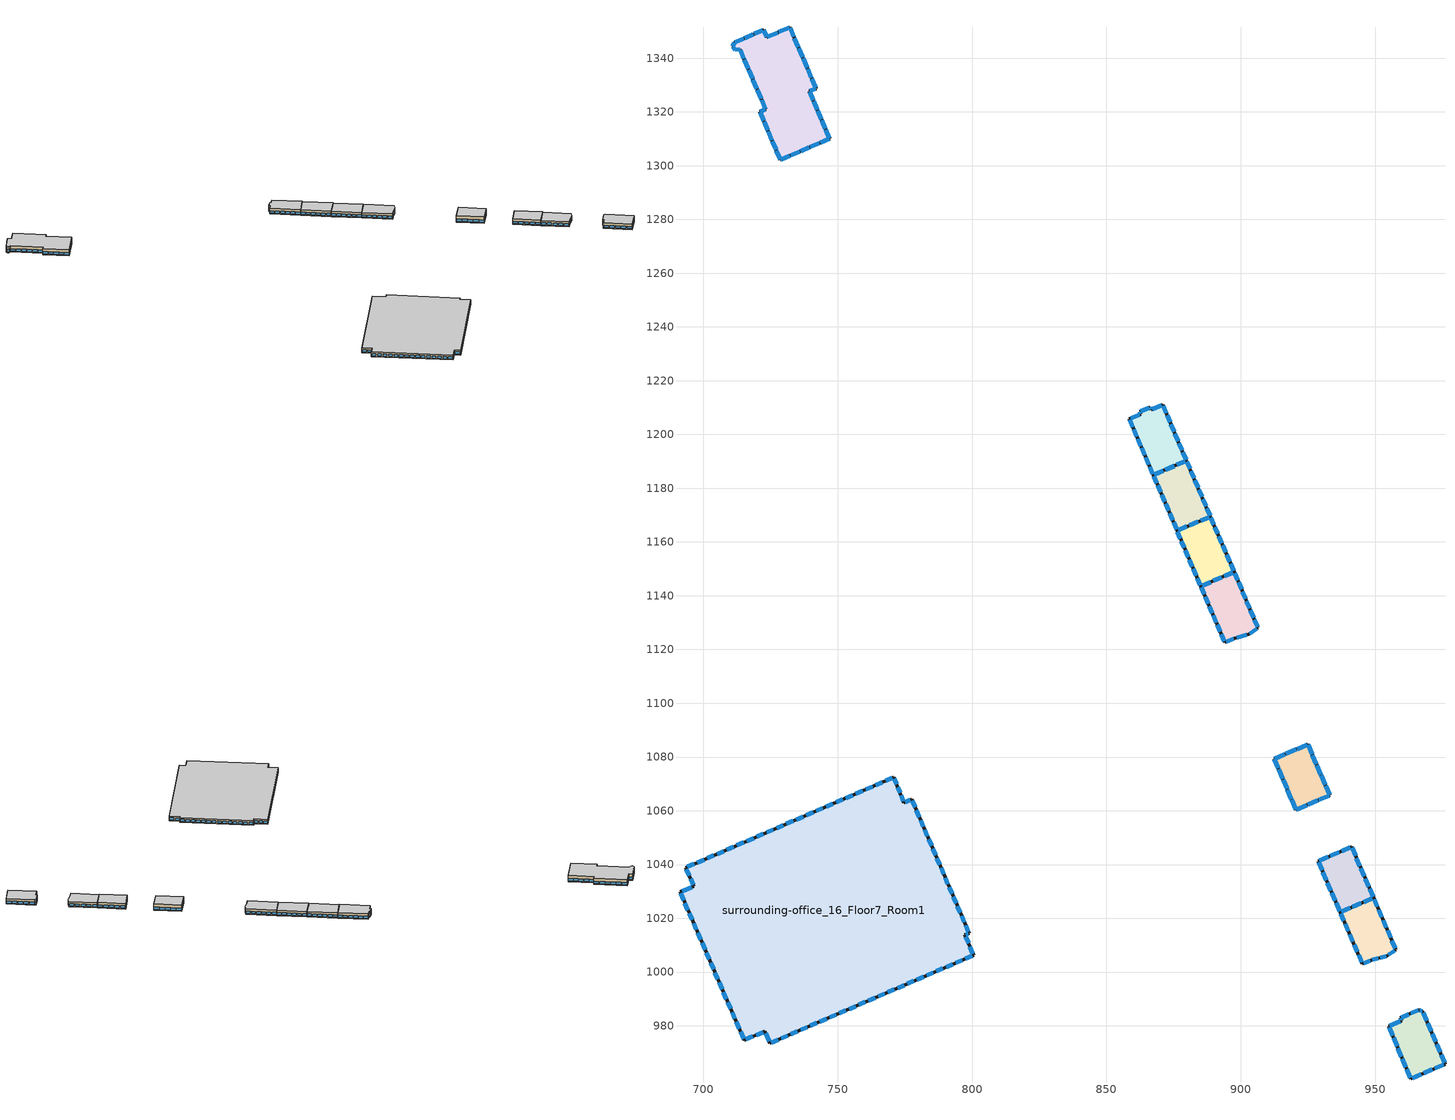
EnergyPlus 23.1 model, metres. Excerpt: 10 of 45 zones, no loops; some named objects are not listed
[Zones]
surrounding-office_10_Floor7_Room1
 floor adiabatic (Generic Interior Floor): 967.62,985.32 975.94,965.79 963.26,960.33 954.94,979.83 959.77,981.9 959.35,982.92 966.37,985.92 z18
 wall outside (Typical Insulated Steel Framed Exterior Wall-R19): 959.77,981.9 954.94,979.83 963.26,960.33 975.94,965.79 967.62,985.32 966.37,985.92 959.35,982.92 959.77,981.9 z18:22.44
 window (U 0.36 SHGC 0.38 Simple Glazing Window): 959.25,981.67 955.46,980.05 / 955.12,979.41 956.42,976.35 / 956.78,975.51 958.09,972.45 / 958.45,971.61 959.75,968.55 / 960.11,967.71 961.42,964.65 / 961.78,963.81 963.08,960.75 / 963.72,960.53 967.03,961.95 / 967.95,962.35 971.26,963.77 / 972.17,964.17 975.48,965.59 / 975.76,966.21 974.46,969.27 / 974.1,970.12 972.79,973.18 / 972.43,974.03 971.13,977.09 / 970.77,977.93 969.47,980.99 / 969.11,981.84 967.8,984.9 / 967.49,985.39 966.5,985.85 / 965.99,985.76 963.24,984.58 / 962.48,984.26 959.73,983.08 / 959.39,982.81 959.72,982.01 z18.8:20.5
 ceiling adiabatic (Generic Interior Ceiling): 959.35,982.92 959.77,981.9 954.94,979.83 963.26,960.33 975.94,965.79 967.62,985.32 966.37,985.92 z22.44
surrounding-office_16_Floor7_Room1
 floor adiabatic (Generic Interior Floor): 777.55,1064.24 798.88,1014.35 797.32,1013.81 800.55,1006.28 724.8,973.52 722.86,977.95 715.22,974.69 691.34,1029.82 696.54,1031.84 693.48,1038.86 770.92,1072.47 774.64,1063.04 z18
 wall outside (Typical Insulated Steel Framed Exterior Wall-R19): 724.8,973.52 800.55,1006.28 797.32,1013.81 798.88,1014.35 777.55,1064.24 774.64,1063.04 770.92,1072.47 693.48,1038.86 696.54,1031.84 691.34,1029.82 715.22,974.69 722.86,977.95 724.8,973.52 z18:21.87
 window (U 0.36 SHGC 0.38 Simple Glazing Window): 725.37,973.77 727.83,974.83 / 728.98,975.33 731.44,976.39 / 761.44,989.37 763.91,990.43 / 765.05,990.93 767.51,991.99 / 768.66,992.49 771.12,993.55 / 772.26,994.05 774.73,995.11 / 775.87,995.61 778.34,996.67 / 779.48,997.17 781.94,998.23 / 783.09,998.73 785.55,999.8 / 786.69,1000.29 789.16,1001.36 / 790.3,1001.85 792.76,1002.92 / 793.91,1003.41 796.37,1004.48 / 732.58,976.89 735.05,977.95 / 797.52,1004.97 799.98,1006.04 / 736.19,978.45 738.65,979.51 / 739.8,980.01 742.26,981.07 / 743.4,981.57 745.87,982.63 / 747.01,983.13 749.48,984.19 / 750.62,984.69 753.08,985.75 / 754.23,986.25 756.69,987.31 / 757.83,987.81 760.3,988.87 / 691.59,1029.24 692.68,1026.73 / 693.18,1025.56 694.27,1023.05 / 707.51,992.48 708.6,989.97 / 709.1,988.81 710.19,986.3 / 710.7,985.13 711.78,982.62 / 712.29,981.46 713.38,978.95 / 713.88,977.78 714.97,975.27 / 694.77,1021.89 695.86,1019.38 / 696.37,1018.21 697.45,1015.7 / 697.96,1014.54 699.05,1012.03 / 699.55,1010.86 700.64,1008.35 / 701.14,1007.19 702.23,1004.67 / 702.74,1003.51 703.82,1001 / 704.33,999.83 705.42,997.32 / 705.92,996.16 707.01,993.65 / 715.83,974.95 718.43,976.06 / 719.64,976.58 722.25,977.69 / 723.16,977.25 724.49,974.22 / 800.29,1006.88 799.19,1009.45 / 798.68,1010.65 797.57,1013.22 / 797.56,1013.9 798.63,1014.26 / 798.64,1014.91 797.6,1017.34 / 797.11,1018.47 796.07,1020.91 / 783.4,1050.55 782.36,1052.98 / 781.88,1054.11 780.84,1056.55 / 780.35,1057.68 779.31,1060.11 / 778.83,1061.24 777.79,1063.68 / 795.59,1022.04 794.55,1024.47 / 794.07,1025.6 793.03,1028.04 / 792.54,1029.17 791.5,1031.6 / 791.02,1032.73 789.98,1035.16 / 789.5,1036.29 788.45,1038.73 / 787.97,1039.86 786.93,1042.29 / 786.45,1043.42 785.41,1045.86 / 784.92,1046.99 783.88,1049.42 / 777.09,1064.05 775.1,1063.23 / 774.45,1063.54 773.6,1065.68 / 773.21,1066.68 772.36,1068.83 / 771.97,1069.83 771.12,1071.98 / 770.34,1072.22 767.82,1071.13 / 766.65,1070.62 764.13,1069.53 / 733.46,1056.21 730.94,1055.12 / 729.77,1054.61 727.25,1053.52 / 726.08,1053.01 723.57,1051.92 / 722.4,1051.41 719.88,1050.32 / 718.71,1049.81 716.19,1048.72 / 715.02,1048.21 712.5,1047.12 / 711.33,1046.61 708.81,1045.52 / 707.64,1045.01 705.13,1043.92 / 703.96,1043.41 701.44,1042.32 / 700.27,1041.81 697.75,1040.72 / 762.96,1069.02 760.44,1067.93 / 696.58,1040.21 694.06,1039.12 / 759.27,1067.42 756.76,1066.33 / 755.59,1065.82 753.07,1064.72 / 751.9,1064.22 749.38,1063.12 / 748.21,1062.62 745.69,1061.52 / 744.52,1061.02 742,1059.92 / 740.84,1059.42 738.32,1058.32 / 737.15,1057.82 734.63,1056.72 / 693.72,1038.31 694.76,1035.91 / 695.25,1034.8 696.29,1032.4 / 695.71,1031.52 692.16,1030.14 z18.8:20.5
 ceiling adiabatic (Generic Interior Ceiling): 693.48,1038.86 696.54,1031.84 691.34,1029.82 715.22,974.69 722.86,977.95 724.8,973.52 800.55,1006.28 797.32,1013.81 798.88,1014.35 777.55,1064.24 774.64,1063.04 770.92,1072.47 z21.87
surrounding-office_1_Floor7_Room1
 floor adiabatic (Generic Interior Floor): 897.45,1148.87 906.36,1128.01 902.85,1125.58 897.78,1124.24 894.02,1122.63 885.09,1143.53 z18
 wall outside (Typical Insulated Steel Framed Exterior Wall-R19): 894.02,1122.63 897.78,1124.24 902.85,1125.58 906.36,1128.01 897.45,1148.87 885.09,1143.53 894.02,1122.63 z18:22.3
 window (U 0.36 SHGC 0.38 Simple Glazing Window): 894.48,1122.83 897.32,1124.04 / 898.39,1124.4 902.23,1125.42 / 903.27,1125.87 905.94,1127.71 / 906.18,1128.43 905.06,1131.06 / 904.7,1131.9 903.57,1134.54 / 903.21,1135.38 902.09,1138.02 / 901.73,1138.86 900.6,1141.49 / 900.24,1142.33 899.12,1144.97 / 898.76,1145.81 897.63,1148.45 / 896.96,1148.65 893.83,1147.3 / 892.84,1146.87 889.71,1145.52 / 888.72,1145.09 885.59,1143.75 / 885.27,1143.11 886.4,1140.47 / 886.76,1139.63 887.89,1136.98 / 888.25,1136.14 889.38,1133.5 / 889.74,1132.66 890.87,1130.02 / 891.23,1129.18 892.36,1126.54 / 892.71,1125.7 893.84,1123.05 z18.8:20.5
 ceiling adiabatic (Generic Interior Ceiling): 885.09,1143.53 894.02,1122.63 897.78,1124.24 902.85,1125.58 906.36,1128.01 897.45,1148.87 z22.3
surrounding-office_23_Floor7_Room1
 floor adiabatic (Generic Interior Floor): 732.17,1351.47 741.98,1328.7 739.45,1327.74 747.01,1310.09 728.68,1302.18 721.03,1320.08 723.22,1321.01 713.59,1343.3 711.86,1343.05 710.88,1344.34 711.58,1345.78 722.41,1350.53 723.6,1347.8 z18
 wall outside (Typical Insulated Steel Framed Exterior Wall-R19): 728.68,1302.18 747.01,1310.09 739.45,1327.74 741.98,1328.7 732.17,1351.47 723.6,1347.8 722.41,1350.53 711.58,1345.78 710.88,1344.34 711.86,1343.05 713.59,1343.3 723.22,1321.01 721.03,1320.08 728.68,1302.18 z18:23.04
 window (U 0.36 SHGC 0.38 Simple Glazing Window): 728.88,1302.27 732.14,1303.68 / 732.55,1303.85 735.81,1305.26 / 736.21,1305.43 739.47,1306.84 / 739.88,1307.01 743.14,1308.42 / 743.55,1308.6 746.81,1310 / 711.95,1343.07 713.49,1343.28 / 713.67,1343.09 715.1,1339.79 / 715.28,1339.38 716.71,1336.07 / 716.89,1335.66 718.32,1332.36 / 718.49,1331.95 719.92,1328.64 / 720.1,1328.23 721.53,1324.93 / 721.71,1324.52 723.14,1321.21 / 723.1,1320.96 721.15,1320.13 / 721.11,1319.88 722.47,1316.7 / 722.64,1316.3 724,1313.12 / 724.17,1312.72 725.53,1309.54 / 725.7,1309.14 727.06,1305.96 / 727.23,1305.56 728.59,1302.38 / 746.93,1310.29 745.58,1313.42 / 745.41,1313.81 744.07,1316.95 / 743.9,1317.34 742.56,1320.48 / 742.39,1320.87 741.05,1324.01 / 740.88,1324.4 739.53,1327.54 / 739.59,1327.79 741.84,1328.64 / 741.89,1328.91 740.44,1332.28 / 740.26,1332.7 738.8,1336.08 / 738.62,1336.5 737.17,1339.87 / 736.99,1340.29 735.53,1343.67 / 735.35,1344.09 733.9,1347.46 / 733.72,1347.88 732.26,1351.26 / 731.94,1351.37 728.12,1349.74 / 727.65,1349.53 723.83,1347.9 / 723.53,1347.95 722.47,1350.38 / 722.21,1350.44 719,1349.03 / 718.6,1348.86 715.39,1347.45 / 714.99,1347.28 711.78,1345.87 / 711.54,1345.7 710.92,1344.42 / 710.94,1344.27 711.81,1343.13 z18.8:20.5
 ceiling adiabatic (Generic Interior Ceiling): 711.58,1345.78 710.88,1344.34 711.86,1343.05 713.59,1343.3 723.22,1321.01 721.03,1320.08 728.68,1302.18 747.01,1310.09 739.45,1327.74 741.98,1328.7 732.17,1351.47 723.6,1347.8 722.41,1350.53 z23.04
surrounding-office_2_Floor7_Room1
 floor adiabatic (Generic Interior Floor): 888.69,1169.39 897.45,1148.87 885.09,1143.53 876.24,1164.25 z18
 wall outside (Typical Insulated Steel Framed Exterior Wall-R19): 885.09,1143.53 897.45,1148.87 888.69,1169.39 876.24,1164.25 885.09,1143.53 z18:22.25
 window (U 0.36 SHGC 0.38 Simple Glazing Window): 885.61,1143.75 888.7,1145.09 / 889.73,1145.53 892.82,1146.87 / 893.85,1147.31 896.94,1148.64 / 897.27,1149.29 896.17,1151.86 / 895.81,1152.71 894.71,1155.28 / 894.35,1156.13 893.25,1158.7 / 892.89,1159.55 891.79,1162.12 / 891.43,1162.97 890.33,1165.54 / 889.97,1166.39 888.87,1168.96 / 888.17,1169.17 885.06,1167.89 / 884.02,1167.46 880.91,1166.17 / 879.87,1165.75 876.75,1164.46 / 876.42,1163.81 877.53,1161.23 / 877.9,1160.36 879,1157.77 / 879.37,1156.91 880.48,1154.32 / 880.85,1153.46 881.96,1150.87 / 882.32,1150 883.43,1147.42 / 883.8,1146.55 884.91,1143.96 z18.8:20.5
 ceiling adiabatic (Generic Interior Ceiling): 876.24,1164.25 885.09,1143.53 897.45,1148.87 888.69,1169.39 z22.25
surrounding-office_3_Floor7_Room1
 floor adiabatic (Generic Interior Floor): 870.89,1211.04 879.76,1190.23 867.4,1184.93 858.51,1205.76 862.75,1207.53 862.33,1208.51 866.27,1210.2 866.7,1209.22 z18
 wall outside (Typical Insulated Steel Framed Exterior Wall-R19): 858.51,1205.76 867.4,1184.93 879.76,1190.23 870.89,1211.04 866.7,1209.22 866.27,1210.2 862.33,1208.51 862.75,1207.53 858.51,1205.76 z18:22.53
 window (U 0.36 SHGC 0.38 Simple Glazing Window): 858.66,1205.42 859.84,1202.64 / 860.14,1201.94 861.33,1199.17 / 861.62,1198.47 862.81,1195.69 / 863.1,1195 864.29,1192.22 / 864.59,1191.52 865.77,1188.75 / 866.07,1188.05 867.25,1185.27 / 867.81,1185.1 871.11,1186.52 / 871.93,1186.87 875.22,1188.29 / 876.05,1188.64 879.34,1190.06 / 879.61,1190.58 878.43,1193.35 / 878.13,1194.05 876.95,1196.82 / 876.65,1197.52 875.47,1200.29 / 875.18,1200.98 874,1203.76 / 873.7,1204.45 872.52,1207.22 / 872.22,1207.92 871.04,1210.69 / 870.47,1210.86 867.12,1209.4 / 866.65,1209.32 866.32,1210.1 / 865.88,1210.03 862.72,1208.68 / 862.37,1208.41 862.71,1207.63 / 862.32,1207.35 858.94,1205.94 z18.8:20.5
 ceiling adiabatic (Generic Interior Ceiling): 862.33,1208.51 862.75,1207.53 858.51,1205.76 867.4,1184.93 879.76,1190.23 870.89,1211.04 866.7,1209.22 866.27,1210.2 z22.53
surrounding-office_4_Floor7_Room1
 floor adiabatic (Generic Interior Floor): 879.76,1190.23 888.69,1169.39 876.24,1164.25 867.4,1184.93 z18
 wall outside (Typical Insulated Steel Framed Exterior Wall-R19): 876.24,1164.25 888.69,1169.39 879.76,1190.23 867.4,1184.93 876.24,1164.25 z18:22.35
 window (U 0.36 SHGC 0.38 Simple Glazing Window): 876.72,1164.45 879.9,1165.76 / 880.87,1166.16 884.06,1167.47 / 885.02,1167.87 888.21,1169.19 / 888.52,1169.79 887.37,1172.46 / 887.03,1173.27 885.88,1175.93 / 885.54,1176.74 884.4,1179.41 / 884.05,1180.21 882.91,1182.88 / 882.56,1183.69 881.42,1186.36 / 881.07,1187.16 879.93,1189.83 / 879.28,1190.03 876.12,1188.67 / 875.16,1188.26 872,1186.9 / 871.04,1186.49 867.88,1185.13 / 867.57,1184.53 868.7,1181.88 / 869.04,1181.08 870.18,1178.43 / 870.52,1177.63 871.65,1174.99 / 871.99,1174.19 873.12,1171.54 / 873.46,1170.74 874.59,1168.09 / 874.93,1167.29 876.07,1164.65 z18.8:20.5
 ceiling adiabatic (Generic Interior Ceiling): 867.4,1184.93 876.24,1164.25 888.69,1169.39 879.76,1190.23 z22.35
surrounding-office_6_Floor7_Room1
 floor adiabatic (Generic Interior Floor): 924.91,1084.68 933.05,1065.73 920.48,1060.4 912.35,1079.37 z18
 wall outside (Typical Insulated Steel Framed Exterior Wall-R19): 912.35,1079.37 920.48,1060.4 933.05,1065.73 924.91,1084.68 912.35,1079.37 z18:23.19
 window (U 0.36 SHGC 0.38 Simple Glazing Window): 912.42,1079.21 913.91,1075.73 / 914.05,1075.41 915.54,1071.94 / 915.67,1071.62 917.16,1068.15 / 917.3,1067.83 918.79,1064.35 / 918.92,1064.03 920.41,1060.56 / 920.66,1060.47 924.49,1062.1 / 924.85,1062.25 928.69,1063.88 / 929.04,1064.03 932.88,1065.65 / 932.99,1065.89 931.49,1069.36 / 931.36,1069.68 929.86,1073.15 / 929.73,1073.47 928.23,1076.94 / 928.1,1077.26 926.6,1080.73 / 926.47,1081.05 924.97,1084.52 / 924.73,1084.6 920.9,1082.98 / 920.55,1082.83 916.71,1081.21 / 916.36,1081.06 912.53,1079.44 z18.8:20.5
 ceiling adiabatic (Generic Interior Ceiling): 912.35,1079.37 920.48,1060.4 933.05,1065.73 924.91,1084.68 z23.19
surrounding-office_8_Floor7_Room1
 floor adiabatic (Generic Interior Floor): 941.21,1046.62 949.37,1027.58 936.93,1022.29 928.72,1041.3 z18
 wall outside (Typical Insulated Steel Framed Exterior Wall-R19): 936.93,1022.29 949.37,1027.58 941.21,1046.62 928.72,1041.3 936.93,1022.29 z18:22.47
 window (U 0.36 SHGC 0.38 Simple Glazing Window): 937.37,1022.48 940.64,1023.87 / 941.51,1024.24 944.78,1025.63 / 945.66,1026 948.93,1027.39 / 949.2,1027.98 947.91,1030.99 / 947.56,1031.79 946.28,1034.79 / 945.93,1035.6 944.64,1038.6 / 944.3,1039.41 943.01,1042.41 / 942.67,1043.22 941.38,1046.22 / 940.77,1046.44 937.49,1045.04 / 936.61,1044.66 933.32,1043.26 / 932.45,1042.89 929.16,1041.49 / 928.9,1040.9 930.19,1037.9 / 930.54,1037.1 931.83,1034.1 / 932.18,1033.29 933.47,1030.3 / 933.82,1029.49 935.11,1026.49 / 935.46,1025.69 936.75,1022.69 z18.8:20.5
 ceiling adiabatic (Generic Interior Ceiling): 928.72,1041.3 936.93,1022.29 949.37,1027.58 941.21,1046.62 z22.47
surrounding-office_9_Floor7_Room1
 floor adiabatic (Generic Interior Floor): 949.37,1027.58 957.63,1008.3 954.44,1006.07 948.52,1004.37 945.22,1003.07 936.93,1022.29 z18
 wall outside (Typical Insulated Steel Framed Exterior Wall-R19): 936.93,1022.29 945.22,1003.07 948.52,1004.37 954.44,1006.07 957.63,1008.3 949.37,1027.58 936.93,1022.29 z18:22.05
 window (U 0.36 SHGC 0.38 Simple Glazing Window): 937.16,1021.74 938.35,1019 / 938.82,1017.9 940.01,1015.15 / 940.48,1014.06 941.67,1011.31 / 942.14,1010.21 943.33,1007.46 / 943.8,1006.37 944.99,1003.62 / 945.69,1003.26 948.05,1004.18 / 948.94,1004.49 951.06,1005.1 / 951.9,1005.34 954.02,1005.95 / 954.9,1006.39 957.17,1007.98 / 957.39,1008.85 956.21,1011.61 / 955.74,1012.71 954.56,1015.46 / 954.09,1016.56 952.91,1019.32 / 952.44,1020.42 951.26,1023.17 / 950.79,1024.27 949.6,1027.03 / 948.78,1027.33 945.81,1026.07 / 944.63,1025.56 941.67,1024.31 / 940.48,1023.8 937.52,1022.54 z18.8:20.5
 ceiling adiabatic (Generic Interior Ceiling): 936.93,1022.29 945.22,1003.07 948.52,1004.37 954.44,1006.07 957.63,1008.3 949.37,1027.58 z22.05
[Building]
Building 1: North Axis=0; Terrain=City; Solar Distribution=FullExteriorWithReflections
[Site:Location]
Site 1: Latitude=0; Longitude=0; Time Zone=0; Elevation=0
[SizingPeriod:DesignDay] Day of Month=21; DryBulb Temperature Range Modifier Type=DefaultMultipliers; Humidity Condition Type=Wetbulb; Barometric Pressure=99114; Rain Indicator=No; Snow Indicator=No; Daylight Saving Time Indicator=No; Solar Model Indicator=ASHRAEClearSky; Begin Environment Reset Mode=FullResetAtBeginEnvironment
Name | Month | Day Type | Maximum DryBulb Temperature | Daily DryBulb Temperature Range | Wetbulb or DewPoint at Maximum DryBulb | Wind Speed | Wind Direction | Sky Clearness
GOTEBORG_ LANDVETTER Cooling Design Day 0.4% Condns DB=>MWB | 7 | SummerDesignDay | 24.5 | 7.7 | 15.6 | 4.4 | 161 | 1
GOTEBORG_ LANDVETTER Heating Design Day 99.6% Condns DB | 1 | WinterDesignDay | -10.9 | 0 | -10.9 | 3.1 | 38 | 0
[Site:WaterMainsTemperature]
Calculation Method=CorrelationFromWeatherFile
[Material] Thermal Absorptance=0.9
Name | Roughness | Thickness | Conductivity | Density | Specific Heat | Solar Absorptance | Visible Absorptance
25mm Stucco | Smooth | 0.0254 | 0.719518 | 1856 | 839.458 | 0.7 | 0.7
5/8 in. Gypsum Board | MediumSmooth | 0.0159 | 0.159893 | 800.002 | 1089.3 | 0.7 | 0.7
Generic Acoustic Tile | MediumSmooth | 0.02 | 0.06 | 368 | 590 | 0.2 | 0.2
Generic Ceiling Air Gap | Smooth | 0.1 | 0.556 | 1.28 | 1000 | 0.7 | 0.7
Generic LW Concrete | MediumRough | 0.1 | 0.53 | 1280 | 840 | 0.8 | 0.8
[Material:NoMass]
Typical Insulation-R17: Roughness=MediumSmooth; Thermal Resistance=2.99387; Thermal Absorptance=0.9; Solar Absorptance=0.7; Visible Absorptance=0.7
[WindowMaterial:SimpleGlazingSystem]
U 0.36 SHGC 0.38 Simple Glazing: UFactor=2.04408; Solar Heat Gain Coefficient=0.38; Visible Transmittance=0.6
[Construction]
Generic Interior Ceiling: Generic LW Concrete, Generic Ceiling Air Gap, Generic Acoustic Tile
Generic Interior Floor: Generic Acoustic Tile, Generic Ceiling Air Gap, Generic LW Concrete
Typical Insulated Steel Framed Exterior Wall-R19: 25mm Stucco, 5/8 in. Gypsum Board, Typical Insulation-R17, 5/8 in. Gypsum Board
U 0.36 SHGC 0.38 Simple Glazing Window: U 0.36 SHGC 0.38 Simple Glazing
[Zone] Multiplier=1; Part of Total Floor Area=Yes
Name | Ceiling Height | Volume
surrounding-office_10_Floor7_Room1 | 4.44 | 1339.15
surrounding-office_16_Floor7_Room1 | 3.87 | 25495.8
surrounding-office_1_Floor7_Room1 | 4.3 | 1331.31
surrounding-office_23_Floor7_Room1 | 5.04 | 4647
surrounding-office_2_Floor7_Room1 | 4.25 | 1283.27
surrounding-office_3_Floor7_Room1 | 4.53 | 1398.72
surrounding-office_4_Floor7_Room1 | 4.35 | 1322.19
surrounding-office_6_Floor7_Room1 | 5.19 | 1460.88
surrounding-office_8_Floor7_Room1 | 4.47 | 1253.97
surrounding-office_9_Floor7_Room1 | 4.05 | 1162.93
[DesignSpecification:OutdoorAir]
MediumOffice Building_Ventilation: Outdoor Air Method=Sum; Outdoor Air Flow per Person=0.00175762; Outdoor Air Flow per Zone Floor Area=0.000336663; Outdoor Air Flow per Zone=0; Outdoor Air Flow Air Changes per Hour=0
[Sizing:Zone] Zone Cooling Design Supply Air Temperature Input Method=SupplyAirTemperature; Zone Cooling Design Supply Air Temperature=14; Zone Cooling Design Supply Air Temperature Difference=11.11; Zone Heating Design Supply Air Temperature Input Method=SupplyAirTemperature; Zone Heating Design Supply Air Temperature=40; Zone Heating Design Supply Air Temperature Difference=11.11; Zone Cooling Design Supply Air Humidity Ratio=0.0085; Zone Heating Design Supply Air Humidity Ratio=0.008; Design Specification Outdoor Air Object=MediumOffice Building_Ventilation; Cooling Design Air Flow Method=DesignDay; Cooling Design Air Flow Rate=0; Cooling Minimum Air Flow per Zone Floor Area=0.000762; Cooling Minimum Air Flow=0; Cooling Minimum Air Flow Fraction=0; Heating Design Air Flow Method=DesignDay; Heating Design Air Flow Rate=0; Heating Maximum Air Flow per Zone Floor Area=0.002032; Heating Maximum Air Flow=0.141576; Heating Maximum Air Flow Fraction=0.3; Account for Dedicated Outdoor Air System=No; Zone Load Sizing Method=Sensible Load Only No Latent Load; Zone Latent Cooling Design Supply Air Humidity Ratio Input Method=HumidityRatioDifference; Zone Cooling Design Supply Air Humidity Ratio Difference=0.005; Zone Latent Heating Design Supply Air Humidity Ratio Input Method=HumidityRatioDifference; Zone Humidification Design Supply Air Humidity Ratio Difference=0.005
surrounding-office_10_Floor7_Room1; surrounding-office_16_Floor7_Room1; surrounding-office_1_Floor7_Room1; surrounding-office_23_Floor7_Room1; surrounding-office_2_Floor7_Room1; surrounding-office_3_Floor7_Room1; surrounding-office_4_Floor7_Room1; surrounding-office_6_Floor7_Room1; surrounding-office_8_Floor7_Room1; surrounding-office_9_Floor7_Room1
[ZoneControl:Thermostat] Temperature Difference Between Cutout And Setpoint=0
Name | Zone or ZoneList | Control Type Schedule | Control 1
surrounding-office_10_Floor7_Room1 Thermostat | surrounding-office_10_Floor7_Room1 | surrounding-office_10_Floor7_Room1 Thermostat Schedule | MediumOffice Building_Setpoint 19
surrounding-office_16_Floor7_Room1 Thermostat | surrounding-office_16_Floor7_Room1 | surrounding-office_16_Floor7_Room1 Thermostat Schedule | MediumOffice Building_Setpoint 31
surrounding-office_1_Floor7_Room1 Thermostat | surrounding-office_1_Floor7_Room1 | surrounding-office_1_Floor7_Room1 Thermostat Schedule | MediumOffice Building_Setpoint 1
surrounding-office_23_Floor7_Room1 Thermostat | surrounding-office_23_Floor7_Room1 | surrounding-office_23_Floor7_Room1 Thermostat Schedule | MediumOffice Building_Setpoint 44
surrounding-office_2_Floor7_Room1 Thermostat | surrounding-office_2_Floor7_Room1 | surrounding-office_2_Floor7_Room1 Thermostat Schedule | MediumOffice Building_Setpoint 3
surrounding-office_3_Floor7_Room1 Thermostat | surrounding-office_3_Floor7_Room1 | surrounding-office_3_Floor7_Room1 Thermostat Schedule | MediumOffice Building_Setpoint 5
surrounding-office_4_Floor7_Room1 Thermostat | surrounding-office_4_Floor7_Room1 | surrounding-office_4_Floor7_Room1 Thermostat Schedule | MediumOffice Building_Setpoint 7
surrounding-office_6_Floor7_Room1 Thermostat | surrounding-office_6_Floor7_Room1 | surrounding-office_6_Floor7_Room1 Thermostat Schedule | MediumOffice Building_Setpoint 11
surrounding-office_8_Floor7_Room1 Thermostat | surrounding-office_8_Floor7_Room1 | surrounding-office_8_Floor7_Room1 Thermostat Schedule | MediumOffice Building_Setpoint 15
surrounding-office_9_Floor7_Room1 Thermostat | surrounding-office_9_Floor7_Room1 | surrounding-office_9_Floor7_Room1 Thermostat Schedule | MediumOffice Building_Setpoint 17
[ThermostatSetpoint:DualSetpoint] Heating Setpoint Temperature Schedule=MediumOffice Building_Setpoint_HtgSetp Schedule; Cooling Setpoint Temperature Schedule=MediumOffice Building_Setpoint_ClgSetp Schedule
MediumOffice Building_Setpoint 19; MediumOffice Building_Setpoint 31; MediumOffice Building_Setpoint 1; MediumOffice Building_Setpoint 44; MediumOffice Building_Setpoint 3; MediumOffice Building_Setpoint 5; MediumOffice Building_Setpoint 7; MediumOffice Building_Setpoint 11; MediumOffice Building_Setpoint 15; MediumOffice Building_Setpoint 17
[Zone equipment]
surrounding-office_10_Floor7_Room1: surrounding-office_10_Floor7_Room1 Ideal Loads Air System
surrounding-office_16_Floor7_Room1: surrounding-office_16_Floor7_Room1 Ideal Loads Air System
surrounding-office_1_Floor7_Room1: surrounding-office_1_Floor7_Room1 Ideal Loads Air System
surrounding-office_23_Floor7_Room1: surrounding-office_23_Floor7_Room1 Ideal Loads Air System
surrounding-office_2_Floor7_Room1: surrounding-office_2_Floor7_Room1 Ideal Loads Air System
surrounding-office_3_Floor7_Room1: surrounding-office_3_Floor7_Room1 Ideal Loads Air System
surrounding-office_4_Floor7_Room1: surrounding-office_4_Floor7_Room1 Ideal Loads Air System
surrounding-office_6_Floor7_Room1: surrounding-office_6_Floor7_Room1 Ideal Loads Air System
surrounding-office_8_Floor7_Room1: surrounding-office_8_Floor7_Room1 Ideal Loads Air System
surrounding-office_9_Floor7_Room1: surrounding-office_9_Floor7_Room1 Ideal Loads Air System
[Schedule:Day:Interval]
MediumOffice Building_Setpoint_HtgSetp Schedule_Sunday; MediumOffice Building_Setpoint_HtgSetp Schedule_SmrDsn 1; MediumOffice Building_Setpoint_HtgSetp Schedule_Hol 1: No, 24:00, 15.6
Schedule Day 9: No, 05:00, 15.6, 06:00, 17.8, 07:00, 20, 22:00, 21, 24:00, 15.6
Schedule Day 10: No, 05:00, 15.6, 06:00, 17.8, 07:00, 20, 17:00, 21, 24:00, 15.6
MediumOffice Building_Setpoint_HtgSetp Schedule_WntrDsn 1: No, 05:00, 15.6, 06:00, 17.6, 07:00, 19.6, 22:00, 21, 24:00, 15.6
MediumOffice Building_Setpoint_ClgSetp Schedule_Sunday; MediumOffice Building_Setpoint_ClgSetp Schedule_WntrDsn 1; MediumOffice Building_Setpoint_ClgSetp Schedule_Hol 1: No, 24:00, 26.7
Schedule Day 3: No, 05:00, 26.7, 06:00, 25.6, 07:00, 25, 22:00, 24, 24:00, 26.7
Schedule Day 4: No, 05:00, 26.7, 06:00, 25.7, 07:00, 25, 17:00, 24, 24:00, 26.7
MediumOffice Building_Setpoint_ClgSetp Schedule_SmrDsn 1: No, 05:00, 26.7, 06:00, 25.7, 07:00, 25, 22:00, 24, 24:00, 26.7
[Schedule:Week:Daily]
MediumOffice Building_Setpoint_HtgSetp Schedule Week Rule - Jan1-Dec31: MediumOffice Building_Setpoint_HtgSetp Schedule_Sunday, Schedule Day 9, Schedule Day 9, Schedule Day 9, Schedule Day 9, Schedule Day 9, Schedule Day 10, MediumOffice Building_Setpoint_HtgSetp Schedule_Hol 1, MediumOffice Building_Setpoint_HtgSetp Schedule_SmrDsn 1, MediumOffice Building_Setpoint_HtgSetp Schedule_WntrDsn 1, MediumOffice Building_Setpoint_HtgSetp Schedule_Sunday, MediumOffice Building_Setpoint_HtgSetp Schedule_Sunday
MediumOffice Building_Setpoint_ClgSetp Schedule Week Rule - Jan1-Dec31: MediumOffice Building_Setpoint_ClgSetp Schedule_Sunday, Schedule Day 3, Schedule Day 3, Schedule Day 3, Schedule Day 3, Schedule Day 3, Schedule Day 4, MediumOffice Building_Setpoint_ClgSetp Schedule_Hol 1, MediumOffice Building_Setpoint_ClgSetp Schedule_SmrDsn 1, MediumOffice Building_Setpoint_ClgSetp Schedule_WntrDsn 1, MediumOffice Building_Setpoint_ClgSetp Schedule_Sunday, MediumOffice Building_Setpoint_ClgSetp Schedule_Sunday
[Schedule:Year]
MediumOffice Building_Setpoint_HtgSetp Schedule: MediumOffice Building_Setpoint_HtgSetp Schedule Week Rule - Jan1-Dec31, 1, 1, 12, 31
MediumOffice Building_Setpoint_ClgSetp Schedule: MediumOffice Building_Setpoint_ClgSetp Schedule Week Rule - Jan1-Dec31, 1, 1, 12, 31
[Schedule:Compact]
surrounding-office_10_Floor7_Room1 Thermostat Schedule; surrounding-office_16_Floor7_Room1 Thermostat Schedule; surrounding-office_1_Floor7_Room1 Thermostat Schedule; surrounding-office_23_Floor7_Room1 Thermostat Schedule; surrounding-office_2_Floor7_Room1 Thermostat Schedule; surrounding-office_3_Floor7_Room1 Thermostat Schedule; surrounding-office_4_Floor7_Room1 Thermostat Schedule; surrounding-office_6_Floor7_Room1 Thermostat Schedule; surrounding-office_8_Floor7_Room1 Thermostat Schedule; surrounding-office_9_Floor7_Room1 Thermostat Schedule: Through: 12/31, For: AllDays, Until: 24:00, 4
[AIRFLOWNETWORK:MULTIZONE:WINDPRESSURECOEFFICIENTVALUES] AirflowNetworkMultiZoneWindPressureCoefficientArray=Cp Data; Wind Pressure Coefficient Value 1=-0.6; Wind Pressure Coefficient Value 2=-0.5; Wind Pressure Coefficient Value 3=-0.4; Wind Pressure Coefficient Value 4=-0.5; Wind Pressure Coefficient Value 5=-0.6; Wind Pressure Coefficient Value 6=-0.5; Wind Pressure Coefficient Value 7=-0.4; Wind Pressure Coefficient Value 8=-0.5
surrounding-office_10_Floor7_Room1..Face1; surrounding-office_10_Floor7_Room1..Face2; surrounding-office_10_Floor7_Room1..Face3; surrounding-office_10_Floor7_Room1..Face4; surrounding-office_10_Floor7_Room1..Face5; surrounding-office_10_Floor7_Room1..Face6; surrounding-office_10_Floor7_Room1..Face7; surrounding-office_16_Floor7_Room1..Face1; surrounding-office_16_Floor7_Room1..Face10; surrounding-office_16_Floor7_Room1..Face11; surrounding-office_16_Floor7_Room1..Face12; surrounding-office_16_Floor7_Room1..Face2; surrounding-office_16_Floor7_Room1..Face3; surrounding-office_16_Floor7_Room1..Face4; surrounding-office_16_Floor7_Room1..Face5; surrounding-office_16_Floor7_Room1..Face6; surrounding-office_16_Floor7_Room1..Face7; surrounding-office_16_Floor7_Room1..Face8; surrounding-office_16_Floor7_Room1..Face9; surrounding-office_1_Floor7_Room1..Face1; surrounding-office_1_Floor7_Room1..Face2; surrounding-office_1_Floor7_Room1..Face3; surrounding-office_1_Floor7_Room1..Face4; surrounding-office_1_Floor7_Room1..Face5; surrounding-office_1_Floor7_Room1..Face6; surrounding-office_23_Floor7_Room1..Face1; surrounding-office_23_Floor7_Room1..Face10; surrounding-office_23_Floor7_Room1..Face11; surrounding-office_23_Floor7_Room1..Face12; surrounding-office_23_Floor7_Room1..Face13; surrounding-office_23_Floor7_Room1..Face2; surrounding-office_23_Floor7_Room1..Face3; surrounding-office_23_Floor7_Room1..Face4; surrounding-office_23_Floor7_Room1..Face5; surrounding-office_23_Floor7_Room1..Face6; surrounding-office_23_Floor7_Room1..Face7; surrounding-office_23_Floor7_Room1..Face8; surrounding-office_23_Floor7_Room1..Face9; surrounding-office_2_Floor7_Room1..Face1; surrounding-office_2_Floor7_Room1..Face2; surrounding-office_2_Floor7_Room1..Face3; surrounding-office_2_Floor7_Room1..Face4; surrounding-office_3_Floor7_Room1..Face1; surrounding-office_3_Floor7_Room1..Face2; surrounding-office_3_Floor7_Room1..Face3; surrounding-office_3_Floor7_Room1..Face4; surrounding-office_3_Floor7_Room1..Face5; surrounding-office_3_Floor7_Room1..Face6; surrounding-office_3_Floor7_Room1..Face7; surrounding-office_3_Floor7_Room1..Face8; surrounding-office_4_Floor7_Room1..Face1; surrounding-office_4_Floor7_Room1..Face2; surrounding-office_4_Floor7_Room1..Face3; surrounding-office_4_Floor7_Room1..Face4; surrounding-office_6_Floor7_Room1..Face1; surrounding-office_6_Floor7_Room1..Face2; surrounding-office_6_Floor7_Room1..Face3; surrounding-office_6_Floor7_Room1..Face4; surrounding-office_8_Floor7_Room1..Face1; surrounding-office_8_Floor7_Room1..Face2; surrounding-office_8_Floor7_Room1..Face3; surrounding-office_8_Floor7_Room1..Face4; surrounding-office_9_Floor7_Room1..Face1; surrounding-office_9_Floor7_Room1..Face2; surrounding-office_9_Floor7_Room1..Face3; surrounding-office_9_Floor7_Room1..Face4; surrounding-office_9_Floor7_Room1..Face5; surrounding-office_9_Floor7_Room1..Face6
